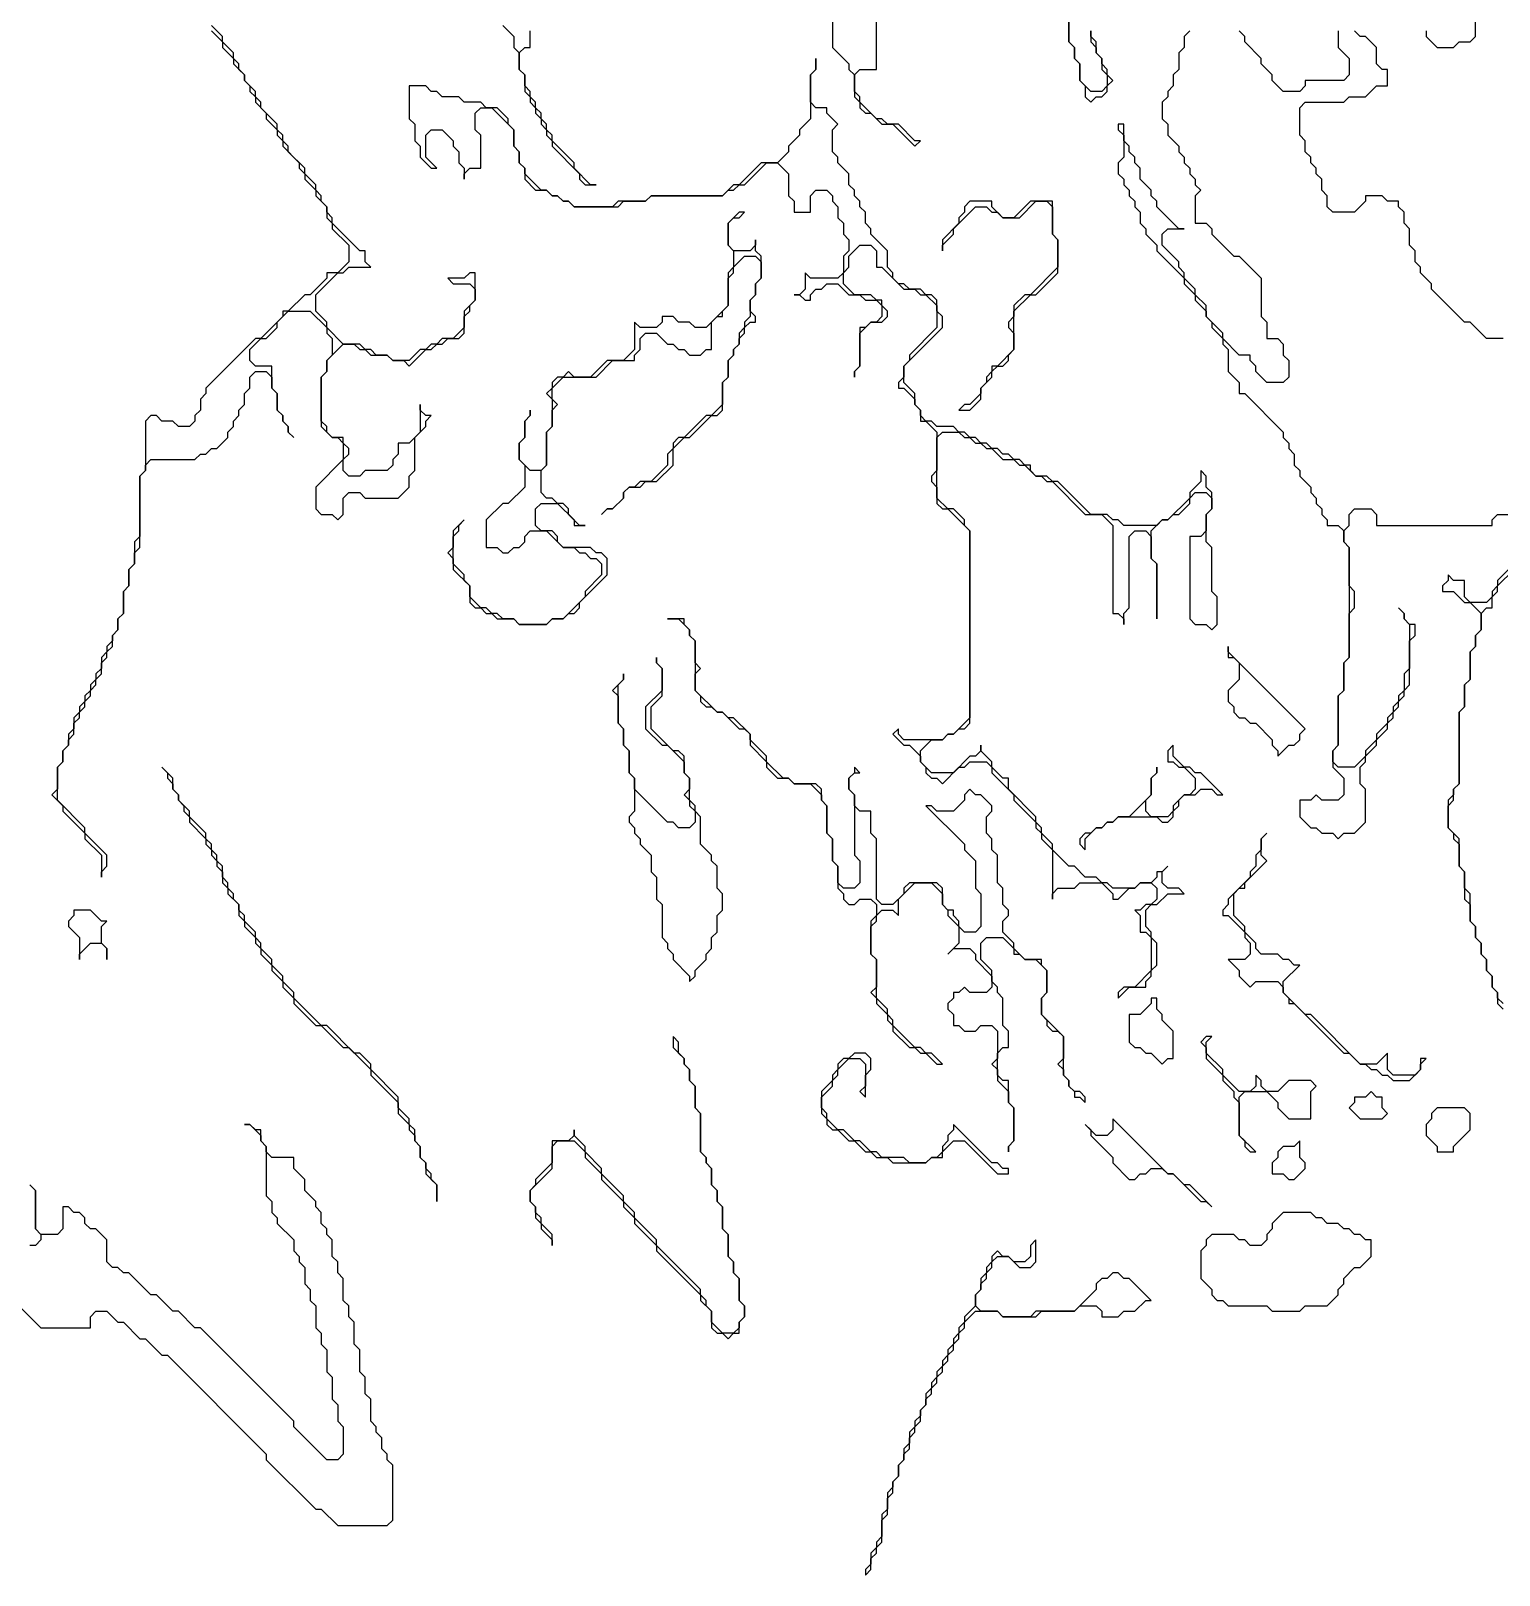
# Model space of a CAD drawing. Header units: metres. Extents: x 0 to 1000, y 0 to 1405.
# Drawn here: x 803.5 to 870.3, y 57.2 to 127.5 of the extents above; entities that cross this region are included whole.
import ezdxf

# ---------------------------------------------------------------- set-up
doc = ezdxf.new("R2010")
doc.units = ezdxf.units.M

msp = doc.modelspace()

# ---------------------------------------------------------------- linework, layer by layer
for points in [[(840, 128), (840, 126.75), (840.75, 126), (840.75, 125.75), (841, 125.5), (841, 124.5), (841.25, 124.25), (841.25, 124), (841.5, 123.75), (841.75, 123.75), (842.25, 123.25), (842.75, 123.25), (843.75, 122.25), (844, 122.5), (843.75, 122.5), (843, 123.25), (842.5, 123.25), (842.25, 123.5), (842, 123.5), (841.25, 124.25), (841.25, 124.5), (841, 124.75), (841, 125.5), (841.25, 125.75), (842, 125.75), (842, 128.75)], [(850.75, 128.5), (850.75, 127), (851, 126.75), (851, 126.25), (851.25, 126), (851.25, 125.25), (851.5, 125), (851.5, 124.5), (851.75, 124.25), (852, 124.5), (852.25, 124.5), (852.5, 124.75), (852.5, 125), (852.75, 125.25), (852.5, 125.5), (852.5, 125.75), (852.25, 126), (852.25, 126.25), (852, 126.5), (852, 127), (851.75, 127.25), (851.75, 127.5), (851.75, 127), (852, 126.75), (852, 126.5), (852.25, 126.25), (852.25, 125.75), (852.5, 125.5), (852.5, 125), (852.25, 124.75), (851.75, 124.75), (851.25, 125.25), (851.25, 126), (851, 126.25), (851, 126.75), (850.75, 127), (850.75, 128.75)], [(867, 127.5), (867, 127.25), (867.5, 126.75), (868.25, 126.75), (868.5, 127), (869, 127), (869.25, 127.25), (869.25, 129.25)], [(811.75, 127.5), (812.25, 127), (812.25, 126.75), (812.75, 126.25), (812.75, 126), (813.25, 125.5), (813.25, 125.25), (813.5, 125), (813.5, 124.75), (813.75, 124.5), (813.75, 124.25), (814.25, 123.75), (814.25, 123.5), (814.75, 123), (814.75, 122.75), (815, 122.5), (815, 122.25), (815.75, 121.5), (815.75, 121.25), (816, 121), (816, 120.75), (816.5, 120.25), (816.5, 120), (817, 119.5), (817, 119), (817.25, 118.75), (817.25, 118.5), (818, 117.75), (818, 117), (817.5, 116.5), (817, 116.5), (817, 116.25), (816.25, 115.5), (816, 115.5), (815.25, 114.75), (815, 114.75), (815, 114.5), (814, 113.5), (813.75, 113.5), (811.5, 111.25), (811.5, 111), (811.25, 110.75), (811.25, 110.25), (811, 110), (811, 109.75), (810.75, 109.5), (810.25, 109.5), (810, 109.75), (809.5, 109.75), (809.25, 110), (809, 110), (808.75, 109.75), (808.75, 107.5), (808.5, 107.25), (808.5, 104.5), (808.25, 104.25), (808.25, 103.25), (808, 103), (808, 102.25), (807.75, 102), (807.75, 101), (807.5, 100.75), (807.5, 100.25), (807.25, 100), (807.25, 99.75), (807, 99.5), (807, 99.25), (806.75, 99), (806.75, 98.5), (806.5, 98.25), (806.5, 98), (806.25, 97.75), (806.25, 97.5), (806, 97.25), (806, 97), (805.75, 96.75), (805.75, 96.5), (805.5, 96.25), (805.5, 95.75), (805.25, 95.5), (805.25, 95), (805, 94.75), (805, 94.25), (804.75, 94), (804.75, 93), (804.5, 92.75), (805, 92.25), (805, 92), (806, 91), (806, 90.75), (806.75, 90), (806.75, 89), (806.75, 89.25), (807, 89.5), (807, 90), (806, 91), (806, 91.25), (804.75, 92.5), (804.75, 94), (805, 94.25), (805, 94.75), (805.25, 95), (805.25, 95.25), (805.5, 95.5), (805.5, 96), (805.75, 96.25), (805.75, 96.5), (806, 96.75), (806, 97), (806.25, 97.25), (806.25, 97.5), (806.5, 97.75), (806.5, 98), (806.75, 98.25), (806.75, 98.75), (807, 99), (807, 99.25), (807.25, 99.5), (807.25, 100), (807.5, 100.25), (807.5, 100.75), (807.75, 101), (807.75, 102), (808, 102.25), (808, 103), (808.25, 103.25), (808.25, 103.75), (808.5, 104), (808.5, 107.25), (808.75, 107.5), (808.75, 107.75), (809, 108), (811, 108), (811.25, 108.25), (811.5, 108.25), (811.75, 108.5), (812, 108.5), (812.5, 109), (812.5, 109.25), (812.75, 109.5), (812.75, 109.75), (813, 110), (813, 110.25), (813.25, 110.5), (813.25, 111), (813.5, 111.25), (813.5, 111.75), (813.75, 112), (814.25, 112), (814.5, 111.75), (814.5, 111.25), (814.75, 111), (814.75, 110.25), (815, 110), (815, 109.75), (815.25, 109.5), (815.25, 109.25), (815.5, 109), (815.25, 109.25), (815.25, 109.5), (815, 109.75), (815, 110), (814.75, 110.25), (814.75, 111), (814.5, 111.25), (814.5, 112.25), (813.75, 112.25), (813.5, 112.5), (813.5, 113), (814, 113.5), (814.25, 113.5), (814.75, 114), (814.75, 114.25), (815.25, 114.75), (816.25, 114.75), (817, 114), (817, 113.75), (817.25, 113.5), (817.25, 112.75), (817, 112.5), (817, 112), (816.75, 111.75), (816.75, 109.5), (817.25, 109), (817.5, 109), (817.75, 108.75), (817.75, 108), (816.5, 106.75), (816.5, 105.75), (816.75, 105.5), (817.25, 105.5), (817.5, 105.25), (817.75, 105.5), (817.75, 106.25), (818, 106.5), (818.5, 106.5), (818.75, 106.25), (820.25, 106.25), (820.75, 106.75), (820.75, 107.25), (821, 107.5), (821, 109), (821.5, 109.5), (821.5, 109.75), (821.75, 110), (821.5, 110), (821.25, 110.25), (821.25, 110.5), (821.25, 109.25), (820.75, 108.75), (820.25, 108.75), (820.25, 108.25), (820, 108), (820, 107.75), (819.75, 107.5), (818.75, 107.5), (818.5, 107.25), (818, 107.25), (817.75, 107.5), (817.75, 108), (818, 108.25), (818, 108.5), (817.75, 108.75), (817.75, 109), (817.25, 109), (817, 109.25), (817, 109.5), (816.75, 109.75), (816.75, 111.75), (817, 112), (817, 112.5), (817.75, 113.25), (818.25, 113.25), (818.5, 113), (818.75, 113), (819, 112.75), (819.75, 112.75), (820, 112.5), (820.5, 112.5), (820.75, 112.25), (821.5, 113), (821.75, 113), (822, 113.25), (822.25, 113.25), (822.5, 113.5), (823, 113.5), (823.25, 113.75), (823.25, 114.5), (823.5, 114.75), (823.5, 115), (823.75, 115.25), (823.75, 116.5), (823.5, 116.5), (823.25, 116.25), (822.5, 116.25), (822.75, 116), (823.5, 116), (823.75, 115.75), (823.75, 115.25), (823.25, 114.75), (823.25, 114), (822.75, 113.5), (822.25, 113.5), (822, 113.25), (821.75, 113.25), (821.5, 113), (821.25, 113), (820.75, 112.5), (820, 112.5), (819.75, 112.75), (819.25, 112.75), (819, 113), (818.75, 113), (818.5, 113.25), (817.75, 113.25), (817, 114), (817, 114.25), (816.5, 114.75), (816.5, 115.5), (817.5, 116.5), (817.75, 116.5), (818, 116.75), (819, 116.75), (818.75, 117), (818.75, 117.5), (818.5, 117.5), (817.25, 118.75), (817.25, 119), (817, 119.25), (817, 119.5), (816.75, 119.75), (816.75, 120), (816.5, 120.25), (816.5, 120.5), (816, 121), (816, 121.25), (815.25, 122), (815.25, 122.25), (815, 122.5), (815, 122.75), (814.75, 123), (814.75, 123.25), (814, 124), (814, 124.25), (813.75, 124.5), (813.75, 124.75), (813.25, 125.25), (813.25, 125.5), (813, 125.75), (813, 126), (812.75, 126.25), (812.75, 126.5), (812.25, 127), (812.25, 127.25), (811.75, 127.75)], [(825, 127.75), (825.5, 127.25), (825.5, 126.75), (825.75, 126.5), (825.75, 125.75), (826, 125.5), (826, 124.75), (826.25, 124.5), (826.25, 124.25), (826.5, 124), (826.5, 123.75), (826.75, 123.5), (826.75, 123.25), (827, 123), (827, 122.75), (827.25, 122.5), (827.25, 122.25), (828.5, 121), (828.5, 120.75), (828.75, 120.5), (829.25, 120.5), (829, 120.5), (828.25, 121.25), (828.25, 121.5), (827.25, 122.5), (827.25, 122.75), (827, 123), (827, 123.25), (826.75, 123.5), (826.75, 123.75), (826.5, 124), (826.5, 124.25), (826.25, 124.5), (826.25, 124.75), (826, 125), (826, 125.5), (825.75, 125.75), (825.75, 126.5), (826, 126.75), (826.25, 126.75), (826.25, 127.5)], [(856.25, 127.5), (856, 127.25), (856, 126.75), (855.75, 126.5), (855.75, 125.75), (855.5, 125.5), (855.5, 125), (855.25, 124.75), (855.25, 124.5), (855, 124.25), (855, 123.5), (855.25, 123.25), (855.25, 122.75), (855.75, 122.25), (855.75, 122), (856, 121.75), (856, 121.5), (856.25, 121.25), (856.25, 121), (856.5, 120.75), (856.5, 120.5), (856.75, 120.25), (856.5, 120), (856.5, 118.75), (857, 118.75), (857.25, 118.5), (857.25, 118.25), (858.25, 117.25), (858.5, 117.25), (859.5, 116.25), (859.5, 114.5), (859.75, 114.25), (859.75, 113.5), (860.25, 113.5), (860.5, 113.25), (860.5, 112.75), (860.75, 112.5), (860.75, 111.75), (860.5, 111.5), (859.75, 111.5), (859.25, 112), (859.25, 112.25), (859, 112.5), (859, 112.75), (858.5, 112.75), (857.75, 113.5), (857.75, 113.75), (857, 114.5), (857, 115), (856.5, 115.5), (856.5, 115.75), (856, 116.25), (856, 116.5), (855.75, 116.75), (855.75, 117), (855, 117.75), (855, 118.25), (855.25, 118.5), (856, 118.5), (855.75, 118.5), (854.75, 119.5), (854.75, 119.75), (854.5, 120), (854.5, 120.25), (854, 120.75), (854, 121.25), (853.75, 121.5), (853.75, 121.75), (853.5, 122), (853.5, 122.25), (853.25, 122.5), (853.25, 123.25), (853, 123.25), (853, 123), (853.25, 122.75), (853.25, 121.75), (853, 121.5), (853, 121), (853.25, 120.75), (853.25, 120.5), (853.5, 120.25), (853.5, 120), (853.75, 119.75), (853.75, 119.5), (854, 119.25), (854, 118.75), (854.25, 118.5), (854.25, 118.25), (854.75, 117.75), (854.75, 117.5), (856, 116.25), (856, 116), (856.5, 115.5), (856.5, 115.25), (857, 114.75), (857, 114.5), (857.25, 114.25), (857.25, 114), (857.75, 113.5), (857.75, 113.25), (858, 113), (858, 112), (858.5, 111.5), (858.5, 111), (858.75, 111), (860.5, 109.25), (860.5, 109), (860.75, 108.75), (860.75, 108.5), (861, 108.25), (861, 107.75), (861.25, 107.5), (861.25, 107.25), (861.75, 106.75), (861.75, 106.5), (862, 106.25), (862, 106), (862.25, 105.75), (862.25, 105.5), (862.5, 105.25), (862.5, 105), (863, 105), (863.25, 104.75), (863.25, 104.25), (863.5, 104), (863.5, 99), (863.25, 98.75), (863.25, 97.5), (863, 97.25), (863, 95), (862.75, 94.75), (862.75, 94), (863.25, 93.5), (863.25, 92.75), (863, 92.5), (862.25, 92.5), (862, 92.75), (861.75, 92.5), (861.25, 92.5), (861.25, 91.75), (861.75, 91.25), (862, 91.25), (862.25, 91), (862.75, 91), (863, 90.75), (863.25, 91), (863.75, 91), (864.25, 91.5), (864.25, 93), (864, 93.25), (864, 94), (864.25, 94.25), (864.25, 94.5), (864.75, 95), (864.75, 95.25), (865.25, 95.75), (865.25, 96), (865.5, 96.25), (865.5, 96.5), (865.75, 96.75), (865.75, 97), (866, 97.25), (866, 97.5), (866.25, 97.75), (866.25, 99.75), (866.5, 100), (866.5, 100.5), (866.25, 100.5), (866, 100.75), (866, 101), (865.75, 101.25), (866, 101), (866, 100.75), (866.25, 100.5), (866.25, 98.5), (866, 98.25), (866, 97.5), (865.75, 97.25), (865.75, 97), (865.5, 96.75), (865.5, 96.5), (865.25, 96.25), (865.25, 96), (864.75, 95.5), (864.75, 95.25), (864.25, 94.75), (864.25, 94.5), (863.75, 94), (863, 94), (862.75, 94.25), (862.75, 94.75), (863, 95), (863, 97.25), (863.25, 97.5), (863.25, 98.75), (863.5, 99), (863.5, 101), (863.75, 101.25), (863.75, 102), (863.5, 102.25), (863.5, 104), (863.25, 104.25), (863.25, 104.75), (863.5, 105), (863.5, 105.5), (863.75, 105.75), (864.5, 105.75), (864.75, 105.5), (864.75, 105), (870, 105), (870, 105.25), (870.25, 105.5), (871.25, 105.5)], [(863, 127.5), (863, 126.75), (863.5, 126.25), (863.5, 125.5), (863.25, 125.25), (861.5, 125.25), (861.5, 125), (861.25, 124.75), (860.5, 124.75), (860, 125.25), (860, 125.5), (859.5, 126), (859.5, 126.25), (858.75, 127), (858.75, 127.25), (858.5, 127.5)], [(870.5, 113.5), (869.75, 113.5), (869, 114.25), (868.75, 114.25), (867.25, 115.75), (867.25, 116), (866.75, 116.5), (866.75, 116.75), (866.5, 117), (866.5, 117.5), (866.25, 117.75), (866.25, 118.5), (866, 118.75), (866, 119.25), (865.75, 119.5), (865.75, 119.75), (865.25, 119.75), (865, 120), (864.25, 120), (864.25, 119.75), (863.75, 119.25), (862.75, 119.25), (862.5, 119.5), (862.5, 120), (862.25, 120.25), (862.25, 120.75), (862, 121), (862, 121.25), (861.75, 121.5), (861.75, 121.75), (861.5, 122), (861.5, 122.5), (861.25, 122.75), (861.25, 124), (861.5, 124.25), (863.25, 124.25), (863.5, 124.5), (864.25, 124.5), (864.75, 125), (865.25, 125), (865.25, 125.75), (865, 125.75), (864.75, 126), (864.75, 126.75), (864.25, 127.25), (864, 127.25), (863.75, 127.5)], [(871, 103.25), (870.25, 102.5), (870.25, 102.25), (870, 102), (870, 101.75), (869.75, 101.5), (869, 101.5), (868.75, 101.75), (868.75, 102.5), (868.25, 102.5), (868, 102.75), (868, 102.5), (867.75, 102.25), (867.75, 102), (868.25, 102), (868.75, 101.5), (869, 101.5), (869.5, 101), (869.5, 100.25), (869.25, 100), (869.25, 99.5), (869, 99.25), (869, 98), (868.75, 97.75), (868.75, 96.75), (868.5, 96.5), (868.5, 93.25), (868.25, 93), (868.25, 92.75), (868, 92.5), (868, 91.25), (868.25, 91), (868.25, 90.75), (868.5, 90.5), (868.5, 89.5), (868.75, 89.25), (868.75, 88), (869, 87.75), (869, 87), (869.25, 86.75), (869.25, 86.25), (869.5, 86), (869.5, 85.5), (869.75, 85.25), (869.75, 84.75), (870, 84.5), (870, 84), (870.25, 83.75), (870.25, 83.25), (870.5, 83)], [(870.5, 83.25), (870.25, 83.5), (870.25, 83.75), (870, 84), (870, 84.5), (869.75, 84.75), (869.75, 85.25), (869.5, 85.5), (869.5, 86), (869.25, 86.25), (869.25, 86.75), (869, 87), (869, 88.25), (868.75, 88.5), (868.75, 89.25), (868.5, 89.5), (868.5, 90.75), (868, 91.25), (868, 92.25), (868.25, 92.5), (868.25, 93), (868.5, 93.25), (868.5, 96.5), (868.75, 96.75), (868.75, 97.75), (869, 98), (869, 99.25), (869.25, 99.5), (869.25, 100), (869.5, 100.25), (869.5, 101), (869.75, 101.25), (870, 101.25), (870, 101.75), (870.25, 102), (870.25, 102.25), (871, 103)], [(802.75, 69.75), (804, 68.5), (806.25, 68.5), (806.25, 69), (806.5, 69.25), (807, 69.25), (807.5, 68.75), (807.75, 68.75), (808.5, 68), (808.75, 68), (809.5, 67.25), (809.75, 67.25), (814.25, 62.75), (814.25, 62.5), (816.5, 60.25), (816.75, 60.25), (817.5, 59.5), (819.75, 59.5), (820, 59.75), (820, 62.25), (819.75, 62.5), (819.75, 62.75), (819.5, 63), (819.5, 63.5), (819.25, 63.75), (819.25, 64), (819, 64.25), (819, 65.25), (818.75, 65.5), (818.75, 66.25), (818.5, 66.5), (818.5, 67.5), (818.25, 67.75), (818.25, 68.75), (818, 69), (818, 69.5), (817.75, 69.75), (817.75, 70.75), (817.5, 71), (817.5, 71.5), (817.25, 71.75), (817.25, 72.5), (817, 72.75), (817, 73), (816.75, 73.25), (816.75, 73.75), (816.5, 74), (816.5, 74.25), (816, 74.75), (816, 75.25), (815.5, 75.75), (815.5, 76.25), (814.5, 76.25), (814.25, 76.5), (814.25, 76.75), (814, 77), (814, 77.5), (813.75, 77.5), (813.5, 77.75), (813.25, 77.75), (813.5, 77.75), (814, 77.25), (814, 77), (814.25, 76.75), (814.25, 74.5), (814.5, 74.25), (814.5, 73.75), (814.75, 73.5), (814.75, 73.25), (815.5, 72.5), (815.5, 72), (815.75, 71.75), (815.75, 71.5), (816, 71.25), (816, 70.5), (816.25, 70.25), (816.25, 69.75), (816.5, 69.5), (816.5, 68.5), (816.75, 68.25), (816.75, 67.75), (817, 67.5), (817, 66.5), (817.25, 66.25), (817.25, 65.25), (817.5, 65), (817.5, 64.25), (817.75, 64), (817.75, 62.75), (817.5, 62.5), (817, 62.5), (815.5, 64), (815.5, 64.25), (811.25, 68.5), (811, 68.5), (810.25, 69.25), (810, 69.25), (809.25, 70), (809, 70), (808, 71), (807.75, 71), (807.5, 71.25), (807.25, 71.25), (807, 71.5), (807, 72.5), (806.5, 73), (806.25, 73), (806, 73.25), (806, 73.5), (805.75, 73.75), (805.5, 73.75), (805.25, 74), (805, 74), (805, 73), (804.75, 72.75), (804, 72.75), (803.75, 73), (803.75, 74.75), (803.5, 75)], [(803.5, 75), (803.75, 74.75), (803.75, 73), (804, 72.75), (804, 72.5), (803.75, 72.25), (803.5, 72.25)]]:
    msp.add_lwpolyline(points)
for points in [[(839.25, 126.25), (839.25, 125.75), (839, 125.5), (839, 123.5), (838.5, 123), (838.5, 122.75), (838, 122.25), (838, 122), (837.5, 121.5), (836.75, 121.5), (835.75, 120.5), (835.5, 120.5), (835, 120), (831.75, 120), (831.5, 119.75), (830.25, 119.75), (830, 119.5), (828.25, 119.5), (828, 119.75), (827.75, 119.75), (827.5, 120), (827.25, 120), (827, 120.25), (826.75, 120.25), (826, 121), (826, 121.25), (825.75, 121.5), (825.75, 122), (825.5, 122.25), (825.5, 123), (825.25, 123.25), (825.25, 123.5), (824.75, 124), (824.25, 124), (824, 124.25), (823.25, 124.25), (823, 124.5), (822.25, 124.5), (822, 124.75), (821.75, 124.75), (821.5, 125), (820.75, 125), (820.75, 123.5), (821, 123.25), (821, 122.5), (821.25, 122.25), (821.25, 121.75), (821.75, 121.25), (822, 121.25), (821.5, 121.75), (821.5, 122.75), (821.75, 123), (822.25, 123), (822.75, 122.5), (822.75, 122.25), (823, 122), (823, 121.5), (823.25, 121.25), (823.25, 120.75), (823.25, 121), (823.5, 121.25), (824, 121.25), (824, 122.75), (823.75, 123), (823.75, 123.75), (824, 124), (824.5, 124), (825.5, 123), (825.5, 122.25), (825.75, 122), (825.75, 121.5), (826, 121.25), (826, 120.75), (826.5, 120.25), (827, 120.25), (827.25, 120), (827.5, 120), (827.75, 119.75), (828, 119.75), (828.25, 119.5), (830.25, 119.5), (830.5, 119.75), (831.5, 119.75), (831.75, 120), (835, 120), (835.25, 120.25), (835.5, 120.25), (835.75, 120.5), (836, 120.5), (837, 121.5), (837.5, 121.5), (838, 121), (838, 120), (838.25, 119.75), (838.25, 119.25), (839, 119.25), (839, 120), (839.25, 120.25), (839.75, 120.25), (840, 120), (840, 119.75), (840.25, 119.5), (840.25, 119), (840.5, 118.75), (840.5, 118.25), (840.75, 118), (840.75, 117.5), (840.5, 117.25), (840.5, 116.5), (840.25, 116.25), (839, 116.25), (838.75, 116.5), (838.75, 115.75), (838.5, 115.5), (838.25, 115.5), (838.5, 115.5), (838.75, 115.25), (839, 115.25), (839, 115.5), (839.25, 115.75), (839.5, 115.75), (839.75, 116), (840.25, 116), (840.75, 115.5), (841.25, 115.5), (841.5, 115.25), (842, 115.25), (842.25, 115), (842.25, 114.5), (842, 114.25), (841.75, 114.25), (841.5, 114), (841.25, 114), (841.25, 112.25), (841, 112), (841, 111.75), (841, 112), (841.25, 112.25), (841.25, 113.75), (841.75, 114.25), (842.25, 114.25), (842.5, 114.5), (842.5, 114.75), (842.25, 115), (842.25, 115.25), (842, 115.25), (841.75, 115.5), (841, 115.5), (840.5, 116), (840.5, 116.5), (840.75, 116.75), (840.75, 117.25), (841.25, 117.75), (841.75, 117.75), (842, 117.5), (842, 116.75), (842.25, 116.75), (843.25, 115.75), (843.75, 115.75), (844, 115.5), (844.25, 115.5), (844.75, 115), (844.75, 114), (843.5, 112.75), (843.5, 112.5), (843.25, 112.25), (843.25, 111.75), (843, 111.5), (843, 111.25), (843.25, 111.25), (843.75, 110.75), (843.75, 110.5), (844, 110.25), (844, 109.75), (844.25, 109.75), (844.75, 109.25), (844.75, 107.5), (844.5, 107.25), (844.5, 107), (844.75, 106.75), (844.75, 106), (845, 105.75), (845.25, 105.75), (846.25, 104.75), (846.25, 96.25), (845.5, 95.5), (845.25, 95.5), (845, 95.25), (843.25, 95.25), (843, 95.5), (843, 95.75), (842.75, 95.5), (843.25, 95), (843.5, 95), (844, 94.5), (844, 94.25), (844.25, 94), (844.25, 93.75), (844.5, 93.5), (844.75, 93.5), (845, 93.25), (845.75, 94), (846, 94), (846.25, 94.25), (847, 94.25), (847.25, 94), (847.25, 93.75), (848.25, 92.75), (848.25, 92.5), (849.25, 91.5), (849.25, 91.25), (849.5, 91), (849.5, 90.75), (850, 90.25), (850, 88), (850, 88.25), (850.25, 88.5), (851, 88.5), (851.25, 88.75), (852.25, 88.75), (852.75, 88.25), (852.75, 88), (853, 88), (853.5, 88.5), (853.75, 88.5), (854, 88.75), (854.5, 88.75), (854.75, 88.5), (854.75, 88), (854.5, 87.75), (854.25, 87.75), (854, 87.5), (853.75, 87.5), (854, 87.25), (854, 86.5), (854.25, 86.5), (854.5, 86.25), (854.5, 84.75), (853.75, 84), (853.25, 84), (853, 83.75), (853, 83.5), (853.5, 84), (854.25, 84), (854.25, 84.25), (854.5, 84.5), (854.5, 84.75), (854.75, 85), (854.75, 86), (854.5, 86.25), (854.5, 86.5), (854.25, 86.75), (854.25, 87.5), (854.5, 87.75), (854.75, 87.75), (855.25, 88.25), (856, 88.25), (855.75, 88.5), (855.25, 88.5), (855, 88.75), (855, 89.25), (855.25, 89.5), (855, 89.25), (854.75, 89.25), (854.75, 89), (854.5, 88.75), (854, 88.75), (853.75, 88.5), (852.75, 88.5), (852.5, 88.75), (852.25, 88.75), (852, 89), (851.5, 89), (851, 89.5), (850.75, 89.5), (850, 90.25), (850, 90.5), (849.5, 91), (849.5, 91.25), (849.25, 91.5), (849.25, 91.75), (848, 93), (848, 93.5), (847.75, 93.5), (847.25, 94), (847.25, 94.25), (846.75, 94.75), (846.75, 95), (846.75, 94.75), (846.5, 94.5), (846.25, 94.5), (845.5, 93.75), (844.5, 93.75), (844, 94.25), (844, 94.75), (844.5, 95.25), (845, 95.25), (845.25, 95.5), (845.5, 95.5), (845.75, 95.75), (846, 95.75), (846.25, 96), (846.25, 104.75), (846, 105), (846, 105.25), (845.5, 105.75), (845.25, 105.75), (844.75, 106.25), (844.75, 109), (845, 109.25), (845.75, 109.25), (846, 109), (846.25, 109), (846.5, 108.75), (846.75, 108.75), (847, 108.5), (847.25, 108.5), (847.75, 108), (848.25, 108), (848.5, 107.75), (848.75, 107.75), (849.25, 107.25), (849.5, 107.25), (849.75, 107), (850, 107), (851.5, 105.5), (852.25, 105.5), (852.75, 105), (852.75, 101), (853, 101), (853.25, 100.75), (853.25, 100.5), (853.25, 101), (853.5, 101.25), (853.5, 104.5), (853.75, 104.75), (854.25, 104.75), (854.5, 104.5), (854.5, 103.5), (854.75, 103.25), (854.75, 100.75), (854.75, 103.25), (854.5, 103.5), (854.5, 104.75), (855, 105.25), (855.25, 105.25), (855.5, 105.5), (855.75, 105.5), (856.25, 106), (856.25, 106.25), (856.5, 106.5), (857, 106.5), (857.25, 106.25), (857.25, 105.75), (857, 105.5), (857, 104.75), (856.75, 104.5), (856.25, 104.5), (856.25, 100.75), (856.5, 100.5), (857, 100.5), (857.25, 100.25), (857.5, 100.5), (857.5, 101.75), (857.25, 102), (857.25, 104), (857, 104.25), (857, 105.5), (857.25, 105.75), (857.25, 106.5), (857, 106.75), (857, 107.25), (856.75, 107.5), (856.75, 107), (856.25, 106.5), (856.25, 106.25), (855.25, 105.25), (855, 105.25), (854.75, 105), (853.25, 105), (853, 105.25), (852.75, 105.25), (852.5, 105.5), (851.75, 105.5), (850.25, 107), (850, 107), (849.75, 107.25), (849.25, 107.25), (849, 107.5), (849, 107.75), (848.75, 107.75), (848.5, 108), (848.25, 108), (848, 108.25), (847.75, 108.25), (847.5, 108.5), (847.25, 108.5), (847, 108.75), (846.75, 108.75), (846.5, 109), (846.25, 109), (846, 109.25), (845.75, 109.25), (845.5, 109.5), (844.75, 109.5), (844.5, 109.75), (844.25, 109.75), (844, 110), (844, 110.25), (843.75, 110.5), (843.75, 111), (843.25, 111.5), (843.25, 112.25), (845, 114), (845, 114.5), (844.75, 114.75), (844.75, 115.25), (844.5, 115.5), (844.25, 115.5), (844, 115.75), (843.5, 115.75), (843.25, 116), (843, 116), (842.75, 116.25), (842.75, 116.5), (842.5, 116.75), (842.5, 117.5), (841.75, 118.25), (841.75, 118.5), (841.5, 118.75), (841.5, 119.25), (841.25, 119.5), (841.25, 119.75), (841, 120), (841, 120.25), (840.75, 120.5), (840.75, 121), (840.25, 121.5), (840.25, 121.75), (840, 122), (840, 123), (840.25, 123.25), (839.75, 123.75), (839.75, 124), (839.25, 124), (839, 124.25), (839, 125.5), (839.25, 125.75)], [(846.25, 119.75), (846, 119.5), (846, 119.25), (845.75, 119), (845.75, 118.75), (845, 118), (845, 117.5), (845, 117.75), (845.5, 118.25), (845.5, 118.5), (846.5, 119.5), (847, 119.5), (847.25, 119.25), (847.5, 119.25), (847.75, 119), (848.5, 119), (849.25, 119.75), (849.75, 119.75), (850, 119.5), (850, 118.25), (850.25, 118), (850.25, 116.75), (849, 115.5), (848.75, 115.5), (848.25, 115), (848.25, 114.5), (848, 114.25), (848, 114), (848.25, 113.75), (848.25, 113), (847.5, 112.25), (847.25, 112.25), (847.25, 112), (847, 111.75), (847, 111.5), (846.75, 111.25), (846.75, 111), (846.25, 110.5), (846, 110.5), (845.75, 110.25), (846.25, 110.25), (846.75, 110.75), (846.75, 111.25), (847.25, 111.75), (847.25, 112), (847.5, 112.25), (847.75, 112.25), (848, 112.5), (848, 112.75), (848.25, 113), (848.25, 114.75), (849, 115.5), (849.25, 115.5), (850.25, 116.5), (850.25, 118), (850, 118.25), (850, 119.75), (849, 119.75), (848.25, 119), (847.75, 119), (847.25, 119.5), (847.25, 119.75)], [(835.75, 119.25), (835.25, 118.75), (835.25, 117.75), (835.5, 117.5), (835.5, 116.75), (835.25, 116.5), (835.25, 115), (834.25, 114), (833.75, 114), (833.5, 114.25), (833, 114.25), (832.75, 114.5), (832.25, 114.5), (832.25, 114.25), (832, 114), (831.25, 114), (831, 114.25), (831, 113), (830.5, 112.5), (829.75, 112.5), (829, 111.75), (828.25, 111.75), (828, 112), (827.75, 111.75), (827.5, 111.75), (827.25, 111.5), (827.25, 111.25), (827, 111), (827.25, 110.75), (827.25, 109.5), (827, 109.25), (827, 107.75), (826.75, 107.5), (826.25, 107.5), (825.75, 108), (825.75, 108.75), (826, 109), (826, 109.75), (826.25, 110), (826.25, 110.25), (826.25, 110), (826, 109.75), (826, 109), (825.75, 108.75), (825.75, 108), (826, 107.75), (826, 106.75), (825.25, 106), (825, 106), (824.25, 105.25), (824.25, 104), (824.75, 104), (825, 103.75), (825.25, 103.75), (825.5, 104), (825.75, 104), (826, 104.25), (826, 104.5), (826.25, 104.75), (827, 104.75), (827.75, 104), (828.25, 104), (828.5, 103.75), (828.75, 103.75), (829, 103.5), (829.25, 103.5), (829.5, 103.25), (829.5, 102.75), (828.75, 102), (828.75, 101.75), (827.75, 100.75), (827.25, 100.75), (827, 100.5), (825.75, 100.5), (825.5, 100.75), (825, 100.75), (824.75, 101), (824.5, 101), (824.25, 101.25), (824, 101.25), (823.5, 101.75), (823.5, 102.25), (823.25, 102.5), (823.25, 102.75), (822.75, 103.25), (822.75, 104.5), (823, 104.75), (823, 105), (823.25, 105.25), (822.75, 104.75), (822.75, 104), (822.5, 103.75), (822.75, 103.5), (822.75, 103), (823.5, 102.25), (823.5, 101.5), (823.75, 101.25), (824, 101.25), (824.25, 101), (824.5, 101), (824.75, 100.75), (825.5, 100.75), (825.75, 100.5), (827, 100.5), (827.25, 100.75), (827.75, 100.75), (828, 101), (828.25, 101), (828.5, 101.25), (828.5, 101.5), (829.75, 102.75), (829.75, 103.5), (829.5, 103.75), (829.25, 103.75), (829, 104), (827.75, 104), (827.5, 104.25), (827.5, 104.5), (827.25, 104.75), (826.75, 104.75), (826.5, 105), (826.5, 105.75), (826.75, 106), (827.5, 106), (828.25, 105.25), (828.25, 105), (828.75, 105), (828.5, 105), (828, 105.5), (828, 105.75), (827.75, 106), (827.5, 106), (827.25, 106.25), (827, 106.25), (826.75, 106.5), (826.75, 107.5), (827, 107.75), (827, 109.25), (827.25, 109.5), (827.25, 110.25), (827.5, 110.5), (827.25, 110.75), (827.25, 111.25), (827.75, 111.75), (829.25, 111.75), (830, 112.5), (831, 112.5), (831, 112.75), (831.25, 113), (831.25, 113.5), (831.5, 113.75), (832, 113.75), (832.5, 113.25), (832.75, 113.25), (833, 113), (833.25, 113), (833.5, 112.75), (834, 112.75), (834.25, 113), (834.5, 113), (834.5, 114.25), (834.75, 114.5), (835, 114.5), (835, 114.75), (835.25, 115), (835.25, 116.25), (835.5, 116.5), (835.5, 116.75), (836, 117.25), (836.5, 117.25), (836.75, 117), (836.75, 116.25), (836.5, 116), (836.5, 115.5), (836.25, 115.25), (836.25, 114.5), (836, 114.25), (836, 114), (835.75, 113.75), (835.75, 113.25), (835.5, 113), (835.5, 112.75), (835.25, 112.5), (835.25, 111.75), (835, 111.5), (835, 110.5), (834.5, 110), (834.25, 110), (833.25, 109), (833, 109), (832.75, 108.75), (832.75, 108.5), (832.5, 108.25), (832.5, 107.75), (831.75, 107), (831.25, 107), (831, 106.75), (830.75, 106.75), (830.5, 106.5), (830.5, 106.25), (830, 105.75), (829.75, 105.75), (829.5, 105.5), (829.75, 105.75), (830, 105.75), (830.5, 106.25), (830.5, 106.5), (830.75, 106.75), (831.25, 106.75), (831.5, 107), (832, 107), (832.75, 107.75), (832.75, 108.5), (833.25, 109), (833.5, 109), (834.5, 110), (834.75, 110), (835, 110.25), (835, 111.5), (835.25, 111.75), (835.25, 112.5), (835.5, 112.75), (835.5, 113), (835.75, 113.25), (835.75, 113.5), (836, 113.75), (836, 114), (836.25, 114.25), (836.5, 114.25), (836.5, 114.5), (836.25, 114.75), (836.25, 115.25), (836.5, 115.5), (836.5, 116), (836.75, 116.25), (836.75, 117.25), (836.5, 117.5), (836.5, 118), (836.5, 117.75), (836.25, 117.5), (835.5, 117.5), (835.25, 117.75), (835.25, 118.75), (835.5, 119), (835.75, 119), (836, 119.25)], [(832.5, 100.75), (833, 100.75), (833.5, 100.25), (833.5, 100), (833.75, 99.75), (833.75, 97.5), (834, 97.25), (834, 97), (834.25, 96.75), (834.5, 96.75), (834.75, 96.5), (835, 96.5), (835.75, 95.75), (836, 95.75), (836.25, 95.5), (836.25, 95), (837, 94.25), (837, 94), (837.5, 93.5), (838, 93.5), (838.25, 93.25), (839, 93.25), (839.5, 92.75), (839.5, 92.5), (839.75, 92.25), (839.75, 91), (840, 90.75), (840, 89.75), (840.25, 89.5), (840.25, 88.5), (840.5, 88.25), (840.5, 88), (840.75, 87.75), (841, 87.75), (841.25, 88), (841.75, 88), (842, 87.75), (842, 87.25), (841.75, 87), (841.75, 85.5), (842, 85.25), (842, 84), (841.75, 83.75), (842, 83.5), (842, 83.25), (842.5, 82.75), (842.5, 82.5), (842.75, 82.25), (842.75, 82), (843.5, 81.25), (843.75, 81.25), (844, 81), (844.25, 81), (844.75, 80.5), (845, 80.5), (844.5, 81), (844.25, 81), (844, 81.25), (843.75, 81.25), (842.75, 82.25), (842.75, 82.5), (842.5, 82.75), (842.5, 83), (842, 83.5), (842, 85.25), (841.75, 85.5), (841.75, 86.75), (842, 87), (842, 87.25), (842.25, 87.5), (842.75, 87.5), (843, 87.25), (843, 88), (843.75, 88.75), (844.5, 88.75), (845, 88.25), (845, 87.75), (845.25, 87.5), (845.25, 87.25), (845.75, 86.75), (845.75, 86), (845.25, 85.5), (845.5, 85.75), (846.25, 85.75), (846.5, 85.5), (846.5, 85.25), (847.25, 84.5), (847.25, 84), (847, 83.75), (846.25, 83.75), (846, 84), (845.75, 83.75), (845.5, 83.75), (845.5, 83.5), (845.25, 83.25), (845.25, 83), (845.5, 82.75), (845.5, 82.25), (845.75, 82.25), (846, 82), (846.5, 82), (846.75, 82.25), (847.25, 82.25), (847.5, 82), (847.5, 80.75), (847.25, 80.5), (847.5, 80.25), (847.5, 79.75), (848, 79.25), (848, 78.75), (848.25, 78.5), (848.25, 77), (848, 76.75), (848, 76.5), (848, 76.75), (848.25, 77), (848.25, 78.5), (848, 78.75), (848, 79.75), (847.75, 79.75), (847.5, 80), (847.5, 81), (847.75, 81.25), (848, 81.25), (848, 82), (847.75, 82.25), (847.75, 83.5), (847.5, 83.75), (847.5, 84), (847.25, 84.25), (847.25, 84.75), (846.75, 85.25), (846.75, 86), (847, 86.25), (847.75, 86.25), (848.25, 85.75), (848.25, 85.5), (848.5, 85.5), (848.75, 85.25), (849.25, 85.25), (849.75, 84.75), (849.75, 83.75), (849.5, 83.5), (849.5, 82.75), (849.75, 82.5), (849.75, 82.25), (850, 82), (850.25, 82), (850.5, 81.75), (850.5, 80.75), (850.25, 80.5), (850.5, 80.25), (850.5, 80), (850.75, 79.75), (850.75, 79.5), (851, 79.25), (851, 79), (851.25, 79), (851.5, 78.75), (851.5, 79), (851.25, 79.25), (851, 79.25), (850.75, 79.5), (850.75, 79.75), (850.5, 80), (850.5, 81.75), (849.5, 82.75), (849.5, 83.5), (849.75, 83.75), (849.75, 84.75), (849.5, 85), (849.5, 85.25), (848.75, 85.25), (848.25, 85.75), (848.25, 86), (847.75, 86.5), (847.75, 87), (848, 87.25), (848, 87.5), (847.75, 87.75), (847.75, 88.5), (847.5, 88.75), (847.5, 90), (847.25, 90.25), (847.25, 90.75), (847, 91), (847, 91.75), (847.25, 92), (847.25, 92.25), (846.75, 92.75), (846.5, 92.75), (846.25, 93), (846, 92.75), (846, 92.5), (845.5, 92), (844.75, 92), (844.5, 92.25), (844.25, 92.25), (846, 90.5), (846, 90.25), (846.5, 89.75), (846.5, 88.5), (846.75, 88.25), (846.75, 86.75), (846.5, 86.5), (846, 86.5), (845.75, 86.75), (845.75, 87), (845.5, 87.25), (845.5, 87.5), (845.25, 87.5), (845, 87.75), (845, 88.5), (844.75, 88.75), (843.5, 88.75), (843.25, 88.5), (843.25, 88.25), (842.75, 87.75), (842.25, 87.75), (842, 88), (842, 90.75), (841.75, 91), (841.75, 92), (841.25, 92), (841, 92.25), (841, 92.75), (840.75, 93), (840.75, 93.5), (841, 93.75), (841.25, 93.75), (841, 94), (841, 93.75), (840.75, 93.5), (840.75, 93), (841, 92.75), (841, 90), (841.25, 89.75), (841.25, 88.75), (841, 88.5), (840.5, 88.5), (840.25, 88.75), (840.25, 89.5), (840, 89.75), (840, 90.75), (839.75, 91), (839.75, 92.25), (839.5, 92.5), (839.5, 93), (839.25, 93.25), (838.25, 93.25), (838, 93.5), (837.75, 93.5), (837, 94.25), (837, 94.5), (836.25, 95.25), (836.25, 95.5), (835.5, 96.25), (835.25, 96.25), (835, 96.5), (834.75, 96.5), (833.75, 97.5), (833.75, 98.25), (834, 98.5), (833.75, 98.75), (833.75, 99.75), (833.5, 100), (833.5, 100.25), (833.25, 100.5), (833.25, 100.75)], [(858, 99.5), (858, 99), (858.25, 99), (858.5, 98.75), (858.5, 98), (858, 97.5), (858, 97), (858.25, 96.75), (858.25, 96.5), (858.5, 96.25), (858.75, 96.25), (859, 96), (859.25, 96), (860, 95.25), (860, 95), (860.25, 94.75), (860.25, 94.5), (860.75, 95), (861, 95), (861.25, 95.25), (861.25, 95.5), (861.5, 95.75), (858, 99.25)], [(832, 99), (832, 98.75), (832.25, 98.5), (832.25, 97.5), (831.5, 96.75), (831.5, 95.75), (832.25, 95), (832.5, 95), (833.25, 94.25), (833.25, 93.75), (833.5, 93.5), (833.5, 93), (833.25, 92.75), (833.5, 92.5), (833.5, 92.25), (833.75, 92), (833.75, 91.5), (833.5, 91.25), (833, 91.25), (832.75, 91.5), (832.5, 91.5), (831, 93), (831, 93.5), (830.75, 93.75), (830.75, 94.75), (830.5, 95), (830.5, 95.75), (830.25, 96), (830.25, 97.75), (830.5, 98), (830.5, 98.25), (830.5, 98), (830, 97.5), (830.25, 97.25), (830.25, 96), (830.5, 95.75), (830.5, 95), (830.75, 94.75), (830.75, 93.75), (831, 93.5), (831, 92), (830.75, 91.75), (830.75, 91.5), (831, 91.25), (831, 91), (831.25, 90.75), (831.25, 90.5), (831.75, 90), (831.75, 89.25), (832, 89), (832, 88), (832.25, 87.75), (832.25, 86.25), (832.5, 86), (832.5, 85.75), (832.75, 85.5), (832.75, 85.25), (833.5, 84.5), (833.5, 84.25), (833.75, 84.5), (833.75, 84.75), (834.25, 85.25), (834.25, 85.5), (834.5, 85.75), (834.5, 86.25), (834.75, 86.5), (834.75, 87.25), (835, 87.5), (835, 88.25), (834.75, 88.5), (834.75, 89.5), (834.5, 89.75), (834.5, 90), (834, 90.5), (834, 91.75), (833.75, 92), (833.75, 92.25), (833.5, 92.5), (833.5, 93.5), (833.25, 93.75), (833.25, 94.5), (833, 94.75), (832.75, 94.75), (831.75, 95.75), (831.75, 96.75), (832.25, 97.25), (832.25, 98.5), (832, 98.75)], [(855.5, 95), (855.25, 94.75), (855.25, 94.25), (855.5, 94.25), (855.75, 94), (856, 94), (856.5, 93.5), (856.5, 93), (856.25, 92.75), (856, 92.75), (855.5, 92.25), (855.5, 92), (855.25, 91.75), (854.5, 91.75), (854.25, 92), (854.25, 92.5), (854.5, 92.75), (854.5, 93.5), (854.75, 93.75), (854.75, 94), (854.75, 93.75), (854.5, 93.5), (854.5, 92.75), (853.5, 91.75), (853, 91.75), (852.75, 91.5), (852.5, 91.5), (852.25, 91.25), (852, 91.25), (851.75, 91), (851.5, 91), (851.25, 90.75), (851.25, 90.5), (851.5, 90.25), (851.5, 90.75), (852, 91.25), (852.25, 91.25), (852.5, 91.5), (852.75, 91.5), (853, 91.75), (854.75, 91.75), (855, 91.5), (855.25, 91.5), (855.5, 91.75), (855.5, 92), (855.75, 92.25), (855.75, 92.5), (856, 92.75), (856.5, 92.75), (856.75, 93), (857.25, 93), (857.5, 92.75), (857.75, 92.75), (856.75, 93.75), (856.5, 93.75), (856.25, 94), (856, 94), (855.5, 94.5)], [(809.5, 94), (809.75, 93.75), (809.75, 93.5), (810, 93.25), (810, 93), (810.25, 92.75), (810.25, 92.5), (810.5, 92.25), (810.5, 92), (810.75, 91.75), (810.75, 91.5), (811.5, 90.75), (811.5, 90.5), (811.75, 90.25), (811.75, 90), (812, 89.75), (812, 89.5), (812.25, 89.25), (812.25, 88.75), (812.5, 88.5), (812.5, 88.25), (813, 87.75), (813, 87.25), (813.25, 87), (813.25, 86.75), (813.75, 86.25), (813.75, 86), (814, 85.75), (814, 85.5), (814.5, 85), (814.5, 84.75), (815, 84.25), (815, 84), (815.5, 83.5), (815.5, 83.25), (816.5, 82.25), (816.75, 82.25), (817.75, 81.25), (818, 81.25), (819, 80.25), (819, 80), (820.25, 78.75), (820.25, 78.25), (820.75, 77.75), (820.75, 77.5), (821, 77.25), (821, 77), (821.25, 76.75), (821.25, 76.25), (821.5, 76), (821.5, 75.5), (822, 75), (822, 74.25), (822, 75), (821.75, 75.25), (821.75, 75.5), (821.5, 75.75), (821.5, 76), (821.25, 76.25), (821.25, 76.75), (821, 77), (821, 77.5), (820.75, 77.75), (820.75, 78), (820.25, 78.5), (820.25, 79), (819, 80.25), (819, 80.5), (818.5, 81), (818.25, 81), (817, 82.25), (816.75, 82.25), (815.5, 83.5), (815.5, 83.75), (815, 84.25), (815, 84.5), (814.5, 85), (814.5, 85.25), (814, 85.75), (814, 86), (813.75, 86.25), (813.75, 86.5), (813.25, 87), (813.25, 87.25), (813, 87.5), (813, 87.75), (812.75, 88), (812.75, 88.25), (812.5, 88.5), (812.5, 88.75), (812.25, 89), (812.25, 89.5), (812, 89.75), (812, 90), (811.75, 90.25), (811.75, 90.5), (811.5, 90.75), (811.5, 91), (810.75, 91.75), (810.75, 92), (810.25, 92.5), (810.25, 92.75), (810, 93), (810, 93.5)], [(859.75, 91), (859.5, 90.75), (859.5, 90.25), (859.25, 90), (859.25, 89.5), (859, 89.25), (859, 89), (858, 88), (858, 87.75), (857.75, 87.5), (857.75, 87.25), (858, 87.25), (858.75, 86.5), (858.75, 86.25), (859, 86), (859, 85.5), (858.75, 85.25), (858, 85.25), (858.5, 84.75), (858.5, 84.5), (859, 84), (859.25, 84.25), (860.25, 84.25), (860.5, 84), (860.5, 83.75), (860.75, 83.5), (860.75, 83.25), (861, 83.25), (863.25, 81), (863.5, 81), (864, 80.5), (864.25, 80.5), (864.5, 80.25), (864.75, 80.25), (865, 80), (865.25, 80), (865.5, 79.75), (866.25, 79.75), (866.75, 80.25), (866.75, 80.5), (867, 80.75), (866.75, 80.75), (866.75, 80.25), (866.5, 80), (865.5, 80), (865.25, 80.25), (865.25, 81), (864.75, 80.5), (864, 80.5), (861.75, 82.75), (861.5, 82.75), (860.5, 83.75), (860.5, 84.25), (861.25, 85), (861, 85), (860.75, 85.25), (860.5, 85.25), (860.25, 85.5), (859.5, 85.5), (859.25, 85.75), (859.25, 86), (858.75, 86.5), (858.75, 86.75), (858.25, 87.25), (858.25, 88.25), (858.5, 88.5), (858.75, 88.5), (858.75, 88.75), (859.75, 89.75), (859.5, 90), (859.5, 90.75)], [(805.5, 87.5), (805.5, 87.25), (805.25, 87), (805.25, 86.75), (805.75, 86.25), (805.75, 85.25), (805.75, 85.5), (806.25, 86), (806.75, 86), (807, 85.75), (807, 85.25), (807, 85.75), (806.75, 86), (806.75, 86.75), (807, 87), (806.75, 87), (806.25, 87.5)], [(854.5, 83.5), (854.5, 83.25), (854, 82.75), (853.5, 82.75), (853.5, 81.5), (853.75, 81.25), (854, 81.25), (854.25, 81), (854.5, 81), (855, 80.5), (855.25, 80.75), (855.5, 80.75), (855.5, 82), (855, 82.5), (855, 82.75), (854.75, 83), (854.75, 83.5)], [(832.75, 81.75), (832.75, 81.25), (833.25, 80.75), (833.25, 80.5), (833.5, 80.25), (833.5, 79.75), (833.75, 79.5), (833.75, 78.5), (834, 78.25), (834, 76.5), (834.25, 76.25), (834.25, 76), (834.5, 75.75), (834.5, 75), (834.75, 74.75), (834.75, 74.25), (835, 74), (835, 73), (835.25, 72.75), (835.25, 71.75), (835.5, 71.5), (835.5, 71), (835.75, 70.75), (835.75, 69.75), (836, 69.5), (836, 69), (835.75, 68.75), (835.75, 68.5), (835.5, 68.25), (835, 68.25), (834.5, 68.75), (834.5, 69.25), (834.25, 69.5), (834.25, 69.75), (834, 70), (834, 70.25), (832, 72.25), (832, 72.5), (831, 73.5), (831, 73.75), (830.5, 74.25), (830.5, 74.5), (829.5, 75.5), (829.5, 75.75), (828.75, 76.5), (828.75, 76.75), (828.25, 77.25), (828.25, 77.5), (828.25, 77.25), (828, 77), (827.25, 77), (827.25, 76), (826.5, 75.25), (826.5, 75), (826.25, 74.75), (826.25, 74.25), (826.5, 74), (826.5, 73.5), (826.75, 73.25), (826.75, 73), (827.25, 72.5), (827.25, 72.25), (827.25, 72.75), (826.75, 73.25), (826.75, 73.5), (826.5, 73.75), (826.5, 74), (826.25, 74.25), (826.25, 74.75), (827.25, 75.75), (827.25, 76.75), (827.5, 77), (828.25, 77), (828.75, 76.5), (828.75, 76.25), (829.5, 75.5), (829.5, 75.25), (830.5, 74.25), (830.5, 74), (831, 73.5), (831, 73.25), (832, 72.25), (832, 72), (834, 70), (834, 69.75), (834.5, 69.25), (834.5, 68.5), (834.75, 68.25), (835, 68.25), (835.25, 68), (835.5, 68.25), (835.75, 68.25), (835.75, 68.75), (836, 69), (836, 69.5), (835.75, 69.75), (835.75, 70.75), (835.5, 71), (835.5, 71.5), (835.25, 71.75), (835.25, 72.75), (835, 73), (835, 74), (834.75, 74.25), (834.75, 74.75), (834.5, 75), (834.5, 75.75), (834.25, 76), (834.25, 76.25), (834, 76.5), (834, 78.25), (833.75, 78.5), (833.75, 79.5), (833.5, 79.75), (833.5, 80.25), (833.25, 80.5), (833.25, 80.75), (833, 81), (833, 81.5)], [(857, 81.75), (856.75, 81.5), (857, 81.25), (857, 80.75), (857.75, 80), (857.75, 79.75), (858.25, 79.25), (858.25, 79), (858.5, 78.75), (858.5, 77.25), (858.75, 77), (858.75, 76.75), (859, 76.5), (859.25, 76.5), (858.5, 77.25), (858.5, 79), (858.75, 79.25), (859.75, 79.25), (860.25, 78.75), (860.25, 78.5), (860.75, 78), (861.75, 78), (861.75, 79.25), (862, 79.5), (861.75, 79.75), (860.75, 79.75), (860.25, 79.25), (859.75, 79.25), (859.5, 79.5), (859.5, 79.75), (859.25, 80), (859.25, 79.5), (859, 79.25), (858.5, 79.25), (857.75, 80), (857.75, 80.25), (857, 81), (857, 81.5), (857.25, 81.75)], [(841, 81), (840.75, 80.75), (840.5, 80.75), (840.25, 80.5), (840.25, 80.25), (840, 80), (840, 79.75), (839.5, 79.25), (839.5, 78.25), (839.75, 78), (839.75, 77.75), (840, 77.5), (840.25, 77.5), (840.75, 77), (841, 77), (841.5, 76.5), (841.75, 76.5), (842, 76.25), (842.5, 76.25), (842.75, 76), (844.25, 76), (844.5, 76.25), (845, 76.25), (845, 76.5), (845.5, 77), (846, 77), (847.5, 75.5), (848, 75.5), (848, 75.75), (847.75, 75.75), (847.5, 76), (847.25, 76), (845.5, 77.75), (845.5, 77.5), (845.25, 77.25), (845.25, 77), (845, 76.75), (845, 76.5), (844.75, 76.25), (844.5, 76.25), (844.25, 76), (843.5, 76), (843.25, 76.25), (842.25, 76.25), (842, 76.5), (841.75, 76.5), (841.25, 77), (841, 77), (840.5, 77.5), (840.25, 77.5), (839.75, 78), (839.75, 78.25), (839.5, 78.5), (839.5, 79), (840, 79.5), (840, 79.75), (840.25, 80), (840.25, 80.25), (840.75, 80.75), (841.25, 80.75), (841.5, 80.5), (841.5, 79.5), (841.25, 79.25), (841.5, 79), (841.5, 80), (841.75, 80.25), (841.75, 80.75), (841.5, 81)], [(864.5, 79.25), (864.25, 79), (863.75, 79), (863.75, 78.75), (863.5, 78.5), (864, 78), (865, 78), (865.25, 78.25), (865, 78.5), (865, 79), (864.75, 79)], [(852.75, 78), (852.75, 77.5), (852.5, 77.25), (852, 77.25), (851.5, 77.75), (851.75, 77.5), (851.75, 77.25), (852.75, 76.25), (852.75, 76), (853.5, 75.25), (853.75, 75.25), (854, 75.5), (854.25, 75.5), (854.5, 75.75), (855, 75.75), (855.25, 75.5), (855.5, 75.5), (856.75, 74.25), (857, 74.25), (857.25, 74), (856.25, 75), (856, 75), (855.5, 75.5), (855.25, 75.5)], [(867.5, 78.5), (867.25, 78.25), (867.25, 78), (867, 77.75), (867, 77.25), (867.5, 76.75), (867.5, 76.5), (868.25, 76.5), (868.25, 76.75), (869, 77.5), (869, 78.25), (868.75, 78.5)], [(861.25, 77), (861, 76.75), (860.5, 76.75), (860.25, 76.5), (860.25, 76.25), (860, 76), (860, 75.5), (860.5, 75.5), (860.75, 75.25), (861, 75.25), (861.5, 75.75), (861.5, 76), (861.25, 76.25)], [(860.5, 73.75), (860, 73.25), (860, 73), (859.75, 72.75), (859.75, 72.5), (859.5, 72.25), (859, 72.25), (858.75, 72.5), (858.5, 72.5), (858.25, 72.75), (857.25, 72.75), (857, 72.5), (857, 72.25), (856.75, 72), (856.75, 70.75), (857.25, 70.25), (857.25, 70), (857.5, 69.75), (857.75, 69.75), (858, 69.5), (859.75, 69.5), (860, 69.25), (861.25, 69.25), (861.5, 69.5), (862.5, 69.5), (863, 70), (863, 70.25), (863.25, 70.5), (863.25, 70.75), (863.75, 71.25), (864, 71.25), (864.5, 71.75), (864.5, 72.5), (864.25, 72.5), (864, 72.75), (863.75, 72.75), (863.5, 73), (863.25, 73), (863, 73.25), (862.5, 73.25), (862.25, 73.5), (862, 73.5), (861.75, 73.75)], [(849.25, 72.5), (849, 72.25), (849, 71.75), (848.75, 71.5), (848.25, 71.5), (848, 71.75), (847.75, 71.75), (847.5, 72), (847.25, 71.75), (847.25, 71.5), (847, 71.25), (847, 71), (846.75, 70.75), (846.75, 70.25), (846.5, 70), (846.5, 69.5), (846, 69), (846, 68.75), (845.75, 68.5), (845.75, 68.25), (845.5, 68), (845.5, 67.75), (845.25, 67.5), (845.25, 67.25), (845, 67), (845, 66.75), (844.75, 66.5), (844.75, 66.25), (844.5, 66), (844.5, 65.75), (844.25, 65.5), (844.25, 65), (844, 64.75), (844, 64.5), (843.75, 64.25), (843.75, 64), (843.5, 63.75), (843.5, 63.25), (843.25, 63), (843.25, 62.5), (843, 62.25), (843, 61.75), (842.75, 61.5), (842.75, 61.25), (842.5, 61), (842.5, 60.25), (842.25, 60), (842.25, 59), (842, 58.75), (842, 58.5), (841.75, 58.25), (841.75, 57.75), (841.5, 57.5), (841.5, 57.25), (841.75, 57.5), (841.75, 58), (842, 58.25), (842, 58.5), (842.25, 58.75), (842.25, 59.75), (842.5, 60), (842.5, 60.75), (842.75, 61), (842.75, 61.5), (843, 61.75), (843, 62.25), (843.25, 62.5), (843.25, 62.75), (843.5, 63), (843.5, 63.5), (843.75, 63.75), (843.75, 64), (844, 64.25), (844, 64.75), (844.25, 65), (844.25, 65.25), (844.5, 65.5), (844.5, 65.75), (844.75, 66), (844.75, 66.25), (845, 66.5), (845, 66.75), (845.25, 67), (845.25, 67.25), (845.5, 67.5), (845.5, 67.75), (845.75, 68), (845.75, 68.25), (846, 68.5), (846, 68.75), (846.5, 69.25), (847.5, 69.25), (847.75, 69), (849.25, 69), (849.5, 69.25), (851, 69.25), (851.25, 69.5), (852, 69.5), (852.25, 69.25), (852.25, 69), (853, 69), (853.25, 69.25), (853.75, 69.25), (854.25, 69.75), (854.5, 69.75), (853.5, 70.75), (853.25, 70.75), (853, 71), (852.75, 71), (852.5, 70.75), (852.25, 70.75), (852, 70.5), (852, 70.25), (851, 69.25), (849.25, 69.25), (849, 69), (847.75, 69), (847.5, 69.25), (846.75, 69.25), (846.5, 69.5), (846.5, 70), (846.75, 70.25), (846.75, 70.5), (847, 70.75), (847, 71), (847.25, 71.25), (847.25, 71.5), (847.5, 71.75), (848, 71.75), (848.5, 71.25), (849, 71.25), (849.25, 71.5)]]:
    msp.add_lwpolyline(points, close=True)

doc.saveas('drawing.dxf')
